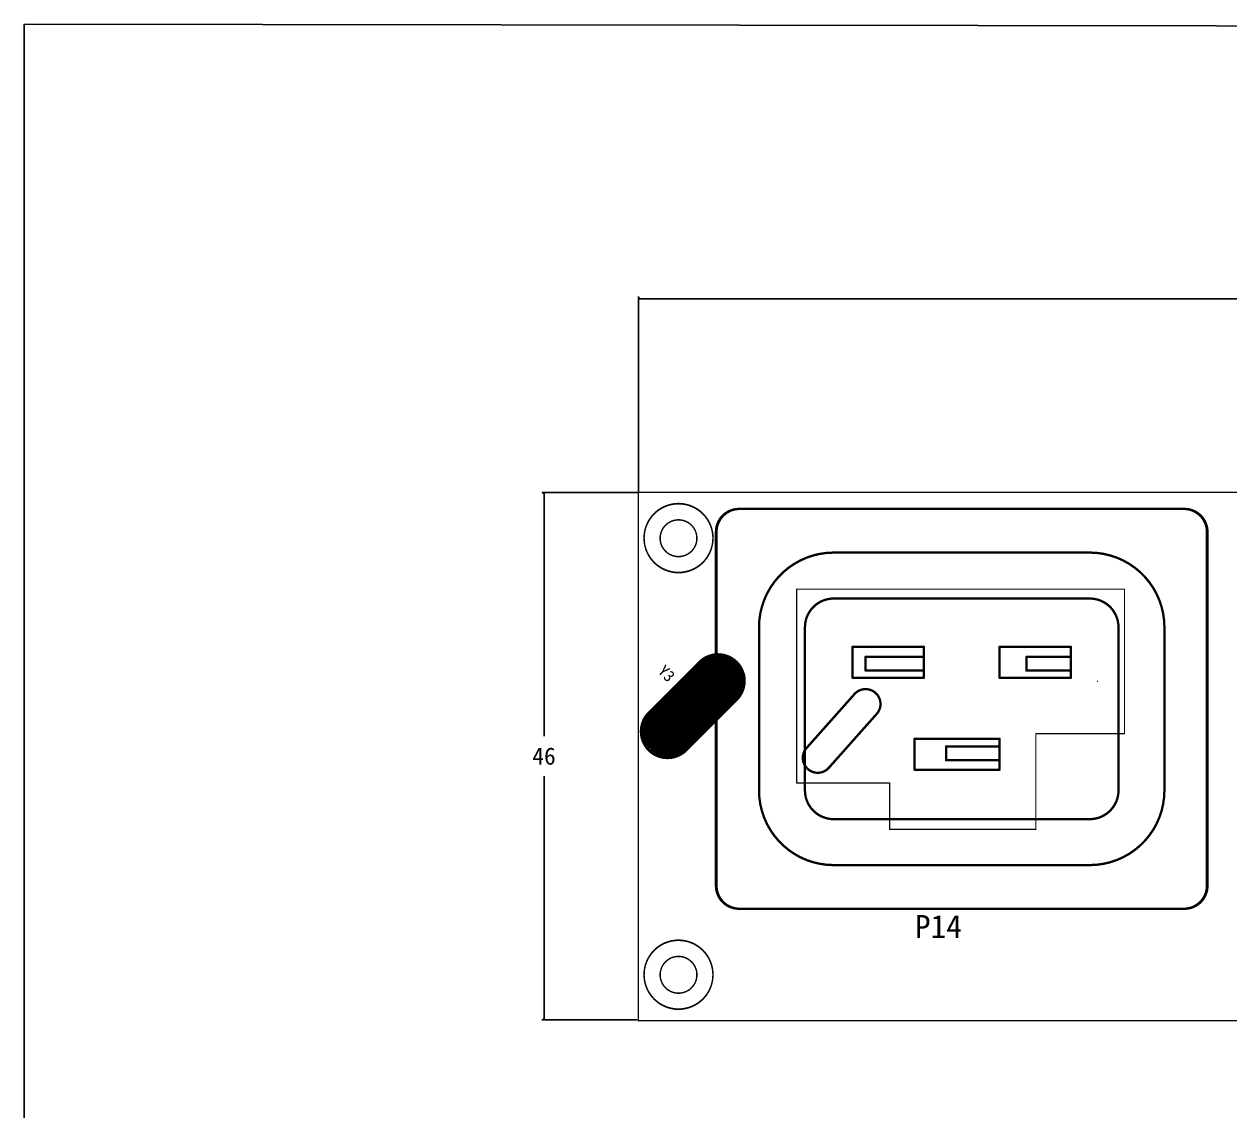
# Model space of a CAD drawing. Extents: x 741 to 1239, y 376 to 572.
# Drawn here: x 740.6 to 845.6, y 477.6 to 572.2 of the extents above; entities that cross this region are included whole.
import ezdxf

# ---------------------------------------------------------------- set-up
doc = ezdxf.new("R2010")
doc.units = 0
doc.header["$MEASUREMENT"] = 0
doc.layers.get('0').update_dxf_attribs({"linetype": 'CONTINUOUS'})
doc.layers.get('Defpoints').update_dxf_attribs({"linetype": 'CONTINUOUS'})
doc.layers.add('KEEPOUTLAYER', color=6, linetype='CONTINUOUS')
doc.layers.add('TOPOVERLAY', color=7, linetype='CONTINUOUS')
doc.styles.get("Standard").update_dxf_attribs({"font": ''})
doc.styles.get('Standard').set_extended_font_data('SimSun')
doc.dimstyles.get("Standard").update_dxf_attribs({"dimtxt": 0.18, "dimasz": 0.18, "dimexe": 0.18, "dimexo": 0.0625, "dimgap": 0.09, "dimtad": 0, "dimtih": 1, "dimtoh": 1, "dimdec": 4, "dimzin": 0, "dimdsep": 46, "dimtxsty": 'Standard', "dimcen": 0.09, "dimadec": 0, "dimazin": 0, "dimtfac": 1, "dimtdec": 4, "dimtofl": 0, "dimtmove": 0, "dimatfit": 0, "dimfxl": 1, "dimtolj": 1, "dimtzin": 0, "dimarcsym": 0})

# ---------------------------------------------------------------- blocks, each defined once
blk = doc.blocks.new('XTAL_2_80')
at = {"layer": 'TOPOVERLAY', "const_width": 0.254}
for points in [[(-3.07, -2.29, -1), (-3.07, 2.29)], [(3.15, 2.29, -1), (3.15, -2.29)]]:
    blk.add_lwpolyline(points, format="xyb", dxfattribs=at)
at = {"layer": 'TOPOVERLAY'}
for points, const_width in [([(2.9, 0), (-2.84, 0)], 4.83), ([(3.15, 2.29), (-3.07, 2.29)], 0.254), ([(3.15, -2.29), (-3.07, -2.29)], 0.254)]:
    blk.add_lwpolyline(points, dxfattribs=dict(at, const_width=const_width))
for points, const_width in [([(-4.05, 0, 1), (-1.64, 0, 1)], 2.41), ([(-3.14, 2.29, 1), (-3.01, 2.29, 1)], 0.127), ([(-3.14, 2.29, 1), (-3.01, 2.29, 1)], 0.127), ([(1.69, 0, 1), (4.1, 0, 1)], 2.41), ([(3.09, 2.29, 1), (3.21, 2.29, 1)], 0.127), ([(3.09, 2.29, 1), (3.21, 2.29, 1)], 0.127), ([(-3.14, -2.29, 1), (-3.01, -2.29, 1)], 0.127), ([(-3.14, -2.29, 1), (-3.01, -2.29, 1)], 0.127), ([(3.09, -2.29, 1), (3.21, -2.29, 1)], 0.127), ([(3.09, -2.29, 1), (3.21, -2.29, 1)], 0.127)]:
    blk.add_lwpolyline(points, format="xyb", close=True, dxfattribs=dict(at, const_width=const_width))
blk = doc.blocks.new('C19_100')
at = {"layer": 'KEEPOUTLAYER', "const_width": 0.203}
for points in [[(-1.29, -9.33, -1), (0.43, -7.39)], [(5.12, -11.56, -1), (3.4, -13.5)]]:
    blk.add_lwpolyline(points, format="xyb", dxfattribs=at)
for points in [[(5.12, -11.56), (0.43, -7.39)], [(3.4, -13.5), (-1.29, -9.33)]]:
    blk.add_lwpolyline(points, dxfattribs=at)
at = {"layer": 'KEEPOUTLAYER', "const_width": 0.102}
for points in [[(0.38, -7.39, 1), (0.48, -7.39, 1)], [(0.38, -7.39, 1), (0.48, -7.39, 1)], [(-1.35, -9.33, 1), (-1.24, -9.33, 1)], [(-1.35, -9.33, 1), (-1.24, -9.33, 1)], [(5.07, -11.56, 1), (5.18, -11.56, 1)], [(5.07, -11.56, 1), (5.18, -11.56, 1)], [(3.35, -13.5, 1), (3.45, -13.5, 1)], [(3.35, -13.5, 1), (3.45, -13.5, 1)]]:
    blk.add_lwpolyline(points, format="xyb", close=True, dxfattribs=at)
at = {"layer": 'TOPOVERLAY', "const_width": 0.203}
for points in [[(-17.41, 19.41, -0.414214), (-15.41, 21.41)], [(-17.41, 19.36, -0.414214), (-15.41, 21.36)], [(15.39, 21.41, -0.414214), (17.39, 19.41)], [(15.39, 21.36, -0.414214), (17.39, 19.36)], [(-13.61, 11.16, -0.414214), (-7.11, 17.66)], [(7.09, 17.66, -0.414214), (13.59, 11.16)], [(-9.61, 11.16, -0.414214), (-7.11, 13.66)], [(7.09, 13.66, -0.414214), (9.59, 11.16)], [(-1.29, -9.33, -1), (0.43, -7.39)], [(-7.11, -17.64, -0.414214), (-13.61, -11.14)], [(-7.11, -13.64, -0.414214), (-9.61, -11.14)], [(5.12, -11.56, -1), (3.4, -13.5)], [(9.59, -11.14, -0.414214), (7.09, -13.64)], [(13.59, -11.14, -0.414214), (7.09, -17.64)], [(-15.41, -21.34, -0.414214), (-17.41, -19.34)], [(-15.41, -21.39, -0.414214), (-17.41, -19.39)], [(17.39, -19.34, -0.414214), (15.39, -21.34)], [(17.39, -19.39, -0.414214), (15.39, -21.39)]]:
    blk.add_lwpolyline(points, format="xyb", dxfattribs=at)
for points in [[(15.39, 21.41), (-15.41, 21.41)], [(15.39, 21.36), (-15.41, 21.36)], [(-17.41, -19.39), (-17.41, 19.41)], [(17.39, -19.39), (17.39, 19.41)], [(7.09, 17.66), (-7.11, 17.66)], [(7.09, 13.66), (-7.11, 13.66)], [(-13.61, -11.14), (-13.61, 11.16)], [(-9.61, -11.14), (-9.61, 11.16)], [(9.59, -11.14), (9.59, 11.16)], [(13.59, -11.14), (13.59, 11.16)], [(-2.71, 9.51), (-5.41, 9.51)], [(-5.41, 3.31), (-5.41, 9.51)], [(-4.54, 5.65), (-4.54, 9.51)], [(-3.34, 5.65), (-3.34, 9.51)], [(-2.71, 3.31), (-2.71, 9.51)], [(-3.34, 5.65), (-4.54, 5.65)], [(-2.71, 3.31), (-5.41, 3.31)], [(5.29, 3.31), (2.59, 3.31)], [(2.59, -4.09), (2.59, 3.31)], [(3.26, -1.35), (3.26, 3.31)], [(4.46, -1.35), (4.46, 3.31)], [(5.29, -4.09), (5.29, 3.31)], [(4.46, -1.35), (3.26, -1.35)], [(-2.71, -3.29), (-5.41, -3.29)], [(-5.41, -9.49), (-5.41, -3.29)], [(-4.54, -8.36), (-4.54, -3.29)], [(-3.34, -8.36), (-3.34, -3.29)], [(-2.71, -9.49), (-2.71, -3.29)], [(5.29, -4.09), (2.59, -4.09)], [(5.12, -11.56), (0.43, -7.39)], [(-3.34, -8.36), (-4.54, -8.36)], [(-2.71, -9.49), (-5.41, -9.49)], [(3.4, -13.5), (-1.29, -9.33)], [(7.09, -13.64), (-7.11, -13.64)], [(7.09, -17.64), (-7.11, -17.64)], [(15.39, -21.34), (-15.41, -21.34)], [(15.39, -21.39), (-15.41, -21.39)]]:
    blk.add_lwpolyline(points, dxfattribs=at)
at = {"layer": 'TOPOVERLAY', "const_width": 0.102}
for points in [[(-15.46, 21.41, 1), (-15.36, 21.41, 1)], [(-15.46, 21.41, 1), (-15.36, 21.41, 1)], [(-15.46, 21.36, 1), (-15.36, 21.36, 1)], [(-15.46, 21.36, 1), (-15.36, 21.36, 1)], [(15.34, 21.41, 1), (15.44, 21.41, 1)], [(15.34, 21.41, 1), (15.44, 21.41, 1)], [(15.34, 21.36, 1), (15.44, 21.36, 1)], [(15.34, 21.36, 1), (15.44, 21.36, 1)], [(-17.46, 19.41, 1), (-17.36, 19.41, 1)], [(-17.46, 19.41, 1), (-17.36, 19.41, 1)], [(-17.46, 19.36, 1), (-17.36, 19.36, 1)], [(17.34, 19.41, 1), (17.44, 19.41, 1)], [(17.34, 19.41, 1), (17.44, 19.41, 1)], [(17.34, 19.36, 1), (17.44, 19.36, 1)], [(-7.16, 17.66, 1), (-7.06, 17.66, 1)], [(-7.16, 17.66, 1), (-7.06, 17.66, 1)], [(7.04, 17.66, 1), (7.14, 17.66, 1)], [(7.04, 17.66, 1), (7.14, 17.66, 1)], [(-7.16, 13.66, 1), (-7.06, 13.66, 1)], [(-7.16, 13.66, 1), (-7.06, 13.66, 1)], [(7.04, 13.66, 1), (7.14, 13.66, 1)], [(7.04, 13.66, 1), (7.14, 13.66, 1)], [(-13.66, 11.16, 1), (-13.56, 11.16, 1)], [(-13.66, 11.16, 1), (-13.56, 11.16, 1)], [(-9.66, 11.16, 1), (-9.56, 11.16, 1)], [(-9.66, 11.16, 1), (-9.56, 11.16, 1)], [(9.54, 11.16, 1), (9.64, 11.16, 1)], [(9.54, 11.16, 1), (9.64, 11.16, 1)], [(13.54, 11.16, 1), (13.64, 11.16, 1)], [(13.54, 11.16, 1), (13.64, 11.16, 1)], [(-5.46, 9.51, 1), (-5.36, 9.51, 1)], [(-5.46, 9.51, 1), (-5.36, 9.51, 1)], [(-4.59, 9.51, 1), (-4.49, 9.51, 1)], [(-3.39, 9.51, 1), (-3.29, 9.51, 1)], [(-2.76, 9.51, 1), (-2.66, 9.51, 1)], [(-2.76, 9.51, 1), (-2.66, 9.51, 1)], [(-4.59, 5.65, 1), (-4.49, 5.65, 1)], [(-4.59, 5.65, 1), (-4.49, 5.65, 1)], [(-3.39, 5.65, 1), (-3.29, 5.65, 1)], [(-3.39, 5.65, 1), (-3.29, 5.65, 1)], [(-5.46, 3.31, 1), (-5.36, 3.31, 1)], [(-5.46, 3.31, 1), (-5.36, 3.31, 1)], [(-2.76, 3.31, 1), (-2.66, 3.31, 1)], [(-2.76, 3.31, 1), (-2.66, 3.31, 1)], [(2.54, 3.31, 1), (2.64, 3.31, 1)], [(2.54, 3.31, 1), (2.64, 3.31, 1)], [(3.21, 3.31, 1), (3.31, 3.31, 1)], [(4.41, 3.31, 1), (4.51, 3.31, 1)], [(5.24, 3.31, 1), (5.34, 3.31, 1)], [(5.24, 3.31, 1), (5.34, 3.31, 1)], [(3.21, -1.35, 1), (3.31, -1.35, 1)], [(3.21, -1.35, 1), (3.31, -1.35, 1)], [(4.41, -1.35, 1), (4.51, -1.35, 1)], [(4.41, -1.35, 1), (4.51, -1.35, 1)], [(-5.46, -3.29, 1), (-5.36, -3.29, 1)], [(-5.46, -3.29, 1), (-5.36, -3.29, 1)], [(-4.59, -3.29, 1), (-4.49, -3.29, 1)], [(-3.39, -3.29, 1), (-3.29, -3.29, 1)], [(-2.76, -3.29, 1), (-2.66, -3.29, 1)], [(-2.76, -3.29, 1), (-2.66, -3.29, 1)], [(2.54, -4.09, 1), (2.64, -4.09, 1)], [(2.54, -4.09, 1), (2.64, -4.09, 1)], [(5.24, -4.09, 1), (5.34, -4.09, 1)], [(5.24, -4.09, 1), (5.34, -4.09, 1)], [(0.38, -7.39, 1), (0.48, -7.39, 1)], [(0.38, -7.39, 1), (0.48, -7.39, 1)], [(-4.59, -8.36, 1), (-4.49, -8.36, 1)], [(-4.59, -8.36, 1), (-4.49, -8.36, 1)], [(-3.39, -8.36, 1), (-3.29, -8.36, 1)], [(-3.39, -8.36, 1), (-3.29, -8.36, 1)], [(-5.46, -9.49, 1), (-5.36, -9.49, 1)], [(-5.46, -9.49, 1), (-5.36, -9.49, 1)], [(-2.76, -9.49, 1), (-2.66, -9.49, 1)], [(-2.76, -9.49, 1), (-2.66, -9.49, 1)], [(-1.35, -9.33, 1), (-1.24, -9.33, 1)], [(-1.35, -9.33, 1), (-1.24, -9.33, 1)], [(-13.66, -11.14, 1), (-13.56, -11.14, 1)], [(-13.66, -11.14, 1), (-13.56, -11.14, 1)], [(-9.66, -11.14, 1), (-9.56, -11.14, 1)], [(-9.66, -11.14, 1), (-9.56, -11.14, 1)], [(5.07, -11.56, 1), (5.18, -11.56, 1)], [(5.07, -11.56, 1), (5.18, -11.56, 1)], [(9.54, -11.14, 1), (9.64, -11.14, 1)], [(9.54, -11.14, 1), (9.64, -11.14, 1)], [(13.54, -11.14, 1), (13.64, -11.14, 1)], [(13.54, -11.14, 1), (13.64, -11.14, 1)], [(-7.16, -13.64, 1), (-7.06, -13.64, 1)], [(-7.16, -13.64, 1), (-7.06, -13.64, 1)], [(3.35, -13.5, 1), (3.45, -13.5, 1)], [(3.35, -13.5, 1), (3.45, -13.5, 1)], [(7.04, -13.64, 1), (7.14, -13.64, 1)], [(7.04, -13.64, 1), (7.14, -13.64, 1)], [(-7.16, -17.64, 1), (-7.06, -17.64, 1)], [(-7.16, -17.64, 1), (-7.06, -17.64, 1)], [(7.04, -17.64, 1), (7.14, -17.64, 1)], [(7.04, -17.64, 1), (7.14, -17.64, 1)], [(-17.46, -19.34, 1), (-17.36, -19.34, 1)], [(-17.46, -19.39, 1), (-17.36, -19.39, 1)], [(-17.46, -19.39, 1), (-17.36, -19.39, 1)], [(17.34, -19.34, 1), (17.44, -19.34, 1)], [(17.34, -19.39, 1), (17.44, -19.39, 1)], [(17.34, -19.39, 1), (17.44, -19.39, 1)], [(-15.46, -21.34, 1), (-15.36, -21.34, 1)], [(-15.46, -21.34, 1), (-15.36, -21.34, 1)], [(-15.46, -21.39, 1), (-15.36, -21.39, 1)], [(-15.46, -21.39, 1), (-15.36, -21.39, 1)], [(15.34, -21.34, 1), (15.44, -21.34, 1)], [(15.34, -21.34, 1), (15.44, -21.34, 1)], [(15.34, -21.39, 1), (15.44, -21.39, 1)], [(15.34, -21.39, 1), (15.44, -21.39, 1)]]:
    blk.add_lwpolyline(points, format="xyb", close=True, dxfattribs=at)
blk = doc.blocks.new('_Open90')
at = {"color": 0, "linetype": 'ByBlock', "lineweight": -2}
for p, q in [((0, 0), (-1, 0)), ((-0.5, 0.5), (0, 0)), ((0, 0), (-0.5, -0.5))]:
    blk.add_line(p, q, dxfattribs=at)
blk = doc.blocks.new('*D1159')
at = {"color": 0, "linetype": 'Continuous', "lineweight": -2}
for p, q in [((794.1, 531.42), (794.1, 548.47)), ((794.28, 548.29), (959.14, 548.29)), ((1128.93, 548.29), (964.08, 548.29)), ((1129.11, 531.45), (1129.11, 548.47))]:
    blk.add_line(p, q, dxfattribs=at)
at = {"layer": 'Defpoints', "color": 0, "linetype": 'Continuous'}
for p in [(1129.11, 548.29), (794.1, 531.36), (1129.11, 531.39)]:
    blk.add_point(p, dxfattribs=at)
at = {"color": 0, "linetype": 'Continuous', "lineweight": -2, "xscale": 0.18, "yscale": 0.18, "zscale": 0.18, "rotation": 180}
blk.add_blockref('_Open90', (794.1, 548.29), dxfattribs=at)
at = {"color": 0, "linetype": 'Continuous', "lineweight": -2, "xscale": 0.18, "yscale": 0.18, "zscale": 0.18}
blk.add_blockref('_Open90', (1129.11, 548.29), dxfattribs=at)
at = {"color": 6, "linetype": 'Continuous', "insert": (961.61, 548.29), "char_height": 1.5, "attachment_point": 5}
blk.add_mtext('\\A1;335', dxfattribs=at)
blk = doc.blocks.new('*D1160')
at = {"color": 0, "linetype": 'Continuous', "lineweight": -2}
for p, q in [((794.08, 531.43), (785.7, 531.43)), ((785.88, 531.25), (785.88, 510.22)), ((785.88, 485.69), (785.88, 506.72)), ((793.98, 485.51), (785.7, 485.51))]:
    blk.add_line(p, q, dxfattribs=at)
at = {"layer": 'Defpoints', "color": 0, "linetype": 'Continuous'}
for p in [(794.14, 531.43), (785.88, 485.51), (794.04, 485.51)]:
    blk.add_point(p, dxfattribs=at)
at = {"color": 0, "linetype": 'Continuous', "lineweight": -2, "xscale": 0.18, "yscale": 0.18, "zscale": 0.18}
for p, rotation in [((785.88, 531.43), 90), ((785.88, 485.51), 270)]:
    blk.add_blockref('_Open90', p, dxfattribs=dict(at, rotation=rotation))
at = {"color": 6, "linetype": 'Continuous', "insert": (785.88, 508.47), "char_height": 1.5, "attachment_point": 5}
blk.add_mtext('\\A1;46', dxfattribs=at)

msp = doc.modelspace()

# ---------------------------------------------------------------- linework, layer by layer
at = {"linetype": 'Continuous'}
msp.add_lwpolyline([(740.61, 572.19), (1238.96, 571.5), (1238.96, 376.28), (740.61, 376.8)], close=True, dxfattribs=at)
at = {"layer": 'KEEPOUTLAYER'}
for points, const_width in [([(794.09, 485.44), (794.09, 531.44)], 0.127), ([(794.09, 531.44), (1129.09, 531.44)], 0.127), ([(794.09, 485.44), (794.09, 531.44)], 0.1), ([(807.88, 506.31), (807.88, 523.01)], 0.1), ([(807.88, 523.01), (836.42, 523.01)], 0.1), ([(807.88, 506.13), (807.88, 523.01)], 0.1), ([(836.42, 522.6), (836.42, 523.01)], 0.1), ([(836.42, 510.43), (836.42, 522.6)], 0.1), ([(828.71, 502.1), (828.71, 510.43)], 0.1), ([(828.71, 510.43), (836.42, 510.43)], 0.1), ([(807.88, 506.13), (815.98, 506.13)], 0.1), ([(815.98, 502.1), (815.98, 506.13)], 0.1), ([(815.98, 502.1), (828.71, 502.1)], 0.1), ([(794.09, 485.44), (1129.09, 485.44)], 0.127)]:
    msp.add_lwpolyline(points, dxfattribs=dict(at, const_width=const_width))
for points, const_width in [([(794.06, 531.44, 1), (794.13, 531.44, 1)], 0.0635), ([(794.06, 531.44, 1), (794.13, 531.44, 1)], 0.0635), ([(794.07, 531.44, 1), (794.12, 531.44, 1)], 0.05), ([(799.19, 527.44, 1), (795.99, 527.44, 1)], 0.127), ([(799.19, 527.44, 1), (795.99, 527.44, 1)], 0.127), ([(795.96, 527.44, 1), (796.03, 527.44, 1)], 0.0635), ([(795.96, 527.44, 1), (796.03, 527.44, 1)], 0.0635), ([(799.16, 527.44, 1), (799.23, 527.44, 1)], 0.0635), ([(799.16, 527.44, 1), (799.23, 527.44, 1)], 0.0635), ([(807.86, 523.01, 1), (807.91, 523.01, 1)], 0.05), ([(807.85, 523.01, 1), (807.9, 523.01, 1)], 0.05), ([(807.85, 523.01, 1), (807.9, 523.01, 1)], 0.05), ([(836.39, 523.01, 1), (836.44, 523.01, 1)], 0.05), ([(836.39, 523.01, 1), (836.44, 523.01, 1)], 0.05), ([(836.39, 522.6, 1), (836.44, 522.6, 1)], 0.05), ([(836.39, 522.6, 1), (836.44, 522.6, 1)], 0.05), ([(828.68, 510.43, 1), (828.73, 510.43, 1)], 0.05), ([(828.68, 510.43, 1), (828.73, 510.43, 1)], 0.05), ([(836.39, 510.43, 1), (836.44, 510.43, 1)], 0.05), ([(836.39, 510.43, 1), (836.44, 510.43, 1)], 0.05), ([(807.86, 506.31, 1), (807.91, 506.31, 1)], 0.05), ([(807.85, 506.13, 1), (807.9, 506.13, 1)], 0.05), ([(807.85, 506.13, 1), (807.9, 506.13, 1)], 0.05), ([(815.95, 506.13, 1), (816, 506.13, 1)], 0.05), ([(815.95, 506.13, 1), (816, 506.13, 1)], 0.05), ([(815.95, 502.1, 1), (816, 502.1, 1)], 0.05), ([(815.95, 502.1, 1), (816, 502.1, 1)], 0.05), ([(828.68, 502.1, 1), (828.73, 502.1, 1)], 0.05), ([(828.68, 502.1, 1), (828.73, 502.1, 1)], 0.05), ([(799.19, 489.44, 1), (795.99, 489.44, 1)], 0.127), ([(799.19, 489.44, 1), (795.99, 489.44, 1)], 0.127), ([(795.96, 489.44, 1), (796.03, 489.44, 1)], 0.0635), ([(795.96, 489.44, 1), (796.03, 489.44, 1)], 0.0635), ([(799.16, 489.44, 1), (799.23, 489.44, 1)], 0.0635), ([(799.16, 489.44, 1), (799.23, 489.44, 1)], 0.0635), ([(794.06, 485.44, 1), (794.13, 485.44, 1)], 0.0635), ([(794.06, 485.44, 1), (794.13, 485.44, 1)], 0.0635), ([(794.07, 485.44, 1), (794.12, 485.44, 1)], 0.05)]:
    msp.add_lwpolyline(points, format="xyb", close=True, dxfattribs=dict(at, const_width=const_width))
at = {"layer": 'TOPOVERLAY'}
for points, const_width in [([(800.59, 527.46, 1), (794.59, 527.46, 1)], 0.127), ([(800.59, 527.44, 1), (794.59, 527.44, 1)], 0.127), ([(794.56, 527.46, 1), (794.63, 527.46, 1)], 0.0635), ([(794.56, 527.44, 1), (794.63, 527.44, 1)], 0.0635), ([(800.56, 527.46, 1), (800.63, 527.46, 1)], 0.0635), ([(800.56, 527.44, 1), (800.63, 527.44, 1)], 0.0635), ([(834.05, 514.99, 1), (834.1, 514.99, 1)], 0.05), ([(834.05, 514.98, 1), (834.1, 514.98, 1)], 0.05), ([(800.59, 489.46, 1), (794.59, 489.46, 1)], 0.127), ([(800.59, 489.44, 1), (794.59, 489.44, 1)], 0.127), ([(794.56, 489.46, 1), (794.63, 489.46, 1)], 0.0635), ([(794.56, 489.44, 1), (794.63, 489.44, 1)], 0.0635), ([(800.56, 489.46, 1), (800.63, 489.46, 1)], 0.0635), ([(800.56, 489.44, 1), (800.63, 489.44, 1)], 0.0635)]:
    msp.add_lwpolyline(points, format="xyb", close=True, dxfattribs=dict(at, const_width=const_width))
at = {"layer": 'TOPOVERLAY', "const_width": 0.1}
msp.add_lwpolyline([(834.08, 514.98), (834.08, 514.99)], dxfattribs=at)

# ---------------------------------------------------------------- block references
for name, p, rotation in [('C19_100', (822.24, 512.58), 270), ('XTAL_2_80', (798.86, 512.85), 225)]:
    msp.add_blockref(name, p, dxfattribs=dict(rotation=rotation))

# ---------------------------------------------------------------- texts
at = {"layer": 'TOPOVERLAY'}
for s, height, rotation, p in [('Y3', 1, 315, (795.72, 515.8)), ('P14', 2, 360, (818.18, 492.65))]:
    msp.add_text(s, height=height, rotation=rotation, dxfattribs=at).set_placement(p)

# ---------------------------------------------------------------- dimensions: what is measured, and where the dimension line sits
at = {"color": 6, "linetype": 'Continuous'}
dim = msp.add_linear_dim(base=(1129.11, 548.29), p1=(794.1, 531.36), p2=(1129.11, 531.39), dimstyle='Standard', override={"dimtxt": 1.5, "dimgap": 1, "dimdec": 0, "dimblk1": 'Open90', "dimblk2": 'Open90', "dimsah": 1, "dimclrt": 6, "dimatfit": 3}, dxfattribs=at)
dim.commit()
dim.dimension.update_dxf_attribs({"geometry": '*D1159', "text_midpoint": (961.61, 548.29)})
dim = msp.add_linear_dim(base=(785.88, 485.51), p1=(794.14, 531.43), p2=(794.04, 485.51), angle=90, dimstyle='Standard', override={"dimtxt": 1.5, "dimgap": 1, "dimdec": 0, "dimblk1": 'Open90', "dimblk2": 'Open90', "dimsah": 1, "dimclrt": 6, "dimatfit": 3}, dxfattribs=at)
dim.commit()
dim.dimension.update_dxf_attribs({"geometry": '*D1160', "text_midpoint": (785.88, 508.47)})

doc.saveas('drawing.dxf')
